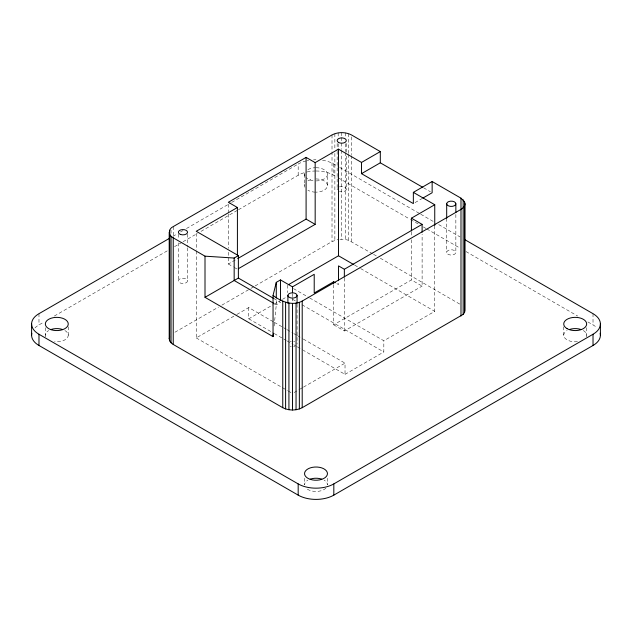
<?xml version="1.0" encoding="UTF-8"?>
<svg xmlns="http://www.w3.org/2000/svg" width="632" height="632" viewBox="0 0 632 632"><rect width="100%" height="100%" fill="white"/><g stroke="black" fill="none" stroke-linecap="round" stroke-linejoin="round"><path stroke-width="0.47" stroke-dasharray="3.16 2.37" d="M274.122 326.009L276.287 304.814L276.287 298.952M172.844 236.4L177.11 233.935M180.515 231.968L183.075 230.49M186.487 228.523L230.822 202.927M231.675 202.43L297.324 164.525M34.973 327.921A25.201 14.552 0 0 1 38.979 324.903L44.098 321.957M54.328 316.047L168.578 250.082M174.55 246.638L182.221 242.206M183.075 241.716L197.571 233.342M200.984 231.375L237.64 210.211M238.493 209.721L298.178 175.262A25.201 14.552 0 0 1 306.354 172.102M228.334 252.247L228.334 264.002L236.882 259.073M174.938 332.242L218.475 307.113M221.887 305.137L250.059 288.871M250.912 288.382L254.333 286.407M255.186 285.917L332.013 241.558L338.175 239.504M415.058 202.603L421.892 198.661M196.236 251.03L196.236 337.907L236.052 314.918M236.897 314.428L248.763 307.579L273.466 321.838M248.763 307.579L248.763 318.805L273.214 304.687M274.059 304.205L281.643 299.821M282.488 299.331L287.544 296.416M333.657 284.724L333.657 324.808L411.416 279.921L422.113 286.091L422.113 234.156M333.657 324.808L344.353 330.986L422.113 286.091M294.18 392.496L299.26 389.565M300.113 389.075L302.657 387.606M303.502 387.116L345.025 363.147L345.025 374.365L303.281 350.278M309.704 297.972L383.829 340.743L434.745 311.347L434.745 225.45M345.025 374.365L383.829 351.961L383.829 340.743M339.953 239.37L345.293 239.504L348.611 240.294L372.683 253.811M423.645 187.838L430.439 191.757M322.525 160.267A25.201 14.552 0 0 1 333.822 164.036L338.934 166.99M339.787 167.48L419.932 213.75M420.786 214.248L433.576 221.627M438.695 224.581L460.009 236.889M316 170.995A25.201 14.552 0 0 1 333.822 175.262L337.227 177.229M338.081 177.718L409.702 219.067M410.555 219.565L419.079 224.486M423.345 226.943L425.905 228.421M426.758 228.918L460.009 248.115M465.974 251.56L577.672 316.047M587.902 321.957L593.021 324.903A25.201 14.552 0 0 1 597.027 327.921M373.536 254.301L376.925 256.268M380.322 258.227L460.989 304.798M354.678 265.116L359.79 268.071M360.643 268.56L434.745 311.347M336.896 283.657L338.515 284.598L338.515 281.643M293.509 288.634L308.851 297.482M292.663 299.363L296.068 301.33M302.033 304.774L383.829 351.961M228.334 264.002L233.287 266.862M234.109 267.336L237.411 269.24M273.759 298.486L280.497 302.38L276.287 304.814L273.759 303.352M274.32 322.336L282.836 327.25M283.689 327.739L286.241 329.217M287.094 329.707L293.058 333.151M293.912 333.641L296.463 335.118M297.317 335.608L302.428 338.562M303.281 339.052L345.025 363.147M248.763 318.805L273.466 333.064M274.32 333.554L282.836 338.476M283.689 338.965L286.241 340.443M287.094 340.932L293.058 344.377M293.912 344.867L296.463 346.344M297.317 346.834L302.428 349.78M196.236 337.907L281.414 387.084M282.259 387.574L287.37 390.529M288.224 391.018L291.628 392.986M593.021 313.685L593.021 324.903M586.654 327.716L586.654 335.197M563.744 326.776L563.744 335.197M455.854 214.485L455.854 252.421A4.582 2.647 0 0 1 448.981 254.712A4.582 2.647 0 0 1 448.981 250.13A4.582 2.647 0 0 1 455.854 252.421M446.69 218.372L446.69 252.421M411.416 231.905L411.416 235.823M411.416 239.741L411.416 279.921M351.455 136.907L351.455 154.682M351.455 155.67L351.455 241.558M348.611 133.676L348.611 153.418M348.611 154.405L348.611 240.294M346.32 143.464L346.32 152.217M346.32 156.112L346.32 189.181A4.582 2.647 0 0 1 339.447 191.472M345.293 132.878L345.293 137.815M345.293 143.74L345.293 151.641M345.293 152.628L345.293 239.504M344.353 278.072L344.353 330.986M341.738 132.609L341.738 136.559M341.738 137.547L341.738 149.389M341.738 150.376L341.738 239.236M338.175 132.878L338.175 137.815M338.175 143.74L338.175 148.678M337.156 143.464L337.156 150.274M337.156 151.245L337.156 189.181M334.865 133.676L334.865 149.468M334.865 153.418L334.865 240.294M333.822 164.036L333.822 175.262M332.013 134.932L332.013 150.732M332.013 151.72L332.013 241.558M316 167.709A11.455 6.612 0 0 1 327.455 174.321L327.455 185.547A11.455 6.612 0 0 1 316 192.16M327.455 478.298L327.455 484.839A11.455 6.612 0 0 0 324.098 480.162M304.545 174.321L304.545 185.547M304.545 478.298L304.545 484.839A11.455 6.612 0 0 1 307.903 480.162M298.178 175.262L298.178 164.036A25.201 14.552 0 0 1 306.354 160.883M297.064 304.213L297.064 344.092M292.482 293.762L292.482 296.724M292.482 297.712L292.482 301.662M287.544 285.19L287.544 292.671M228.334 204.231L228.334 213.055M228.334 214.035L228.334 248.329M196.236 233.255L196.236 250.043M187.53 234.164L187.53 246.812M187.53 247.784L187.53 280.853A4.582 2.647 0 0 1 180.657 283.144A4.582 2.647 0 0 1 180.657 278.562A4.582 2.647 0 0 1 187.53 280.853M178.366 234.164L178.366 239.03M178.366 242.917L178.366 280.853M173.231 226.604L173.231 236.479M171.043 230.222L171.043 233.184M68.256 326.776L68.256 335.197M45.346 327.716L45.346 335.197M38.979 313.685L38.979 324.903M307.12 171.928A25.201 14.552 0 0 1 315.178 171.003M316 178.935A11.455 6.612 0 0 1 327.455 185.547M315.257 192.144A11.455 6.612 0 0 1 307.903 190.224M304.932 187.262A11.455 6.612 0 0 1 304.932 183.833M307.903 180.87A11.455 6.612 0 0 1 313.038 179.156M64.899 330.52A11.455 6.612 0 0 1 66.905 338.31A11.455 6.612 0 0 1 54.565 341.683M45.733 336.903A11.455 6.612 0 0 1 48.703 330.52M577.435 341.683A11.455 6.612 0 0 1 565.095 338.31A11.455 6.612 0 0 1 567.101 330.52M583.297 330.52A11.455 6.612 0 0 1 586.267 336.903M325.922 488.149A11.455 6.612 0 0 1 306.078 488.149M307.12 160.71A25.201 14.552 0 0 1 308.685 160.402M313.527 159.841A25.201 14.552 0 0 1 316 159.778M327.455 174.321A11.455 6.612 0 0 1 316 180.934M313.038 180.713A11.455 6.612 0 0 1 306.078 177.632M304.932 176.036A11.455 6.612 0 0 1 304.932 172.615M307.903 169.645A11.455 6.612 0 0 1 315.257 167.725M339.447 186.89A4.582 2.647 0 0 1 346.32 189.181M337.306 189.869A4.582 2.647 0 0 1 337.306 188.494M294.773 346.383A4.582 2.647 0 0 1 293.667 346.652M291.297 346.652A4.582 2.647 0 0 1 290.191 346.383M290.191 341.801A4.582 2.647 0 0 1 291.297 341.541M293.667 341.541A4.582 2.647 0 0 1 294.773 341.801"/><path stroke-width="0.95" d="M422.792 187.341L380.306 162.811L380.306 151.585L351.455 134.932C345.483 131.859 337.994 131.859 332.013 134.932L173.231 226.604C168.167 228.681 168.167 235.752 173.231 237.83L205.005 256.173L205.005 297.332L273.048 336.611L273.34 333.72M237.411 255.525L237.411 207.509L228.334 202.272L306.093 157.384L315.171 162.621L338.491 149.152L361.512 162.44L361.512 173.658L413.352 203.591L413.352 192.365L432.146 181.518L460.989 198.172L464.544 201.727L465.018 203.78L465.018 310.407L464.544 312.461L463.177 314.38L302.207 407.695C296.226 410.768 288.737 410.768 282.765 407.695L173.231 344.456C170.577 342.986 168.286 339.882 169.676 336.793M465.018 203.78L464.544 205.835L463.177 207.754L460.989 209.397L302.207 301.069C292.458 306.457 281.161 301.519 273.048 295.46L276.287 282.362L280.497 279.929L292.482 286.857L314.215 274.304L314.215 293.011L333.657 281.785L335.276 282.725M169.431 238.367L38.979 313.685A25.201 14.552 0 0 0 38.979 334.257L38.979 345.483L298.178 495.133A25.201 14.552 0 0 0 333.822 495.133L593.021 345.483A25.201 14.552 0 0 0 600.187 333.293M237.411 207.509L196.236 231.28L238.375 255.612L238.375 278.064L205.005 297.332M361.512 162.44L380.306 151.585M361.512 173.658L380.306 162.811M205.005 256.173L234.164 258.046L238.375 255.612M237.735 258.575L306.093 219.114L315.171 224.352L315.171 162.621M238.264 268.75L315.171 224.352M422.745 198.164L432.146 192.744L432.146 181.518M288.397 284.7L338.491 255.778L353.825 264.626M411.416 230.925L411.416 218.19L434.745 204.721L434.745 225.45M338.515 280.655L338.515 265.89L344.353 269.256L422.113 224.36L422.113 232.197M38.979 334.257L298.178 483.907A25.201 14.552 0 0 0 333.822 483.907L593.021 334.257A25.201 14.552 0 0 0 593.021 313.685L465.128 239.844M413.352 192.365L434.745 204.721M411.416 218.19L422.113 224.36M238.375 278.064L273.759 298.486M273.759 303.352L234.164 280.49L234.164 258.046M600.4 323.971L600.4 335.197M593.021 334.257L593.021 345.483M464.544 201.727L464.544 312.461M463.177 199.815L463.177 314.38M460.989 198.172L460.989 316.024M455.854 203.78A4.582 2.647 0 0 1 448.981 206.072A4.582 2.647 0 0 1 448.981 201.49A4.582 2.647 0 0 1 455.854 203.78L455.854 212.542M446.69 203.78L446.69 218.372M344.353 269.256L344.353 277.093M338.491 149.152L338.491 255.778M333.822 483.907L333.822 495.133M333.657 281.785L333.657 283.744M306.093 157.384L306.093 219.114M302.207 301.069L302.207 407.695M299.355 302.333L299.355 408.959M298.178 483.907L298.178 495.133M297.064 295.46A4.582 2.647 0 0 1 290.191 297.751A4.582 2.647 0 0 1 290.191 293.169A4.582 2.647 0 0 1 297.064 295.46L297.064 303.242M296.045 303.123L296.045 409.749M292.482 286.857L292.482 292.774M292.482 303.392L292.482 410.018M288.927 303.123L288.927 409.749M287.9 295.46L287.9 303.242M285.609 302.333L285.609 408.959M282.765 301.069L282.765 407.695M280.497 279.929L280.497 300.429M276.287 282.362L276.287 297.98M273.048 295.46L273.048 336.611M173.231 237.83L173.231 344.456M171.043 236.186L171.043 342.813M169.676 230.167L169.676 340.901M169.202 232.221L169.202 338.847M31.6 323.971L31.6 335.197M38.979 345.483A25.201 14.552 0 0 1 31.813 333.293M51.074 329.47A11.455 6.612 0 0 1 62.529 329.47M569.471 329.47A11.455 6.612 0 0 1 580.927 329.47M310.273 479.111A11.455 6.612 0 0 1 321.728 479.111M51.074 329.699A11.455 6.612 0 0 0 68.256 323.971A11.455 6.612 0 0 0 51.074 318.244A11.455 6.612 0 0 0 51.074 329.699M310.273 479.348A11.455 6.612 0 0 0 327.455 473.621A11.455 6.612 0 0 0 310.273 467.893A11.455 6.612 0 0 0 310.273 479.348M567.101 328.648A11.455 6.612 0 0 0 586.267 325.685A11.455 6.612 0 0 0 572.237 317.58A11.455 6.612 0 0 0 567.101 328.648M338.491 142.413A4.582 2.647 0 0 0 346.162 141.228A4.582 2.647 0 0 0 340.553 137.989A4.582 2.647 0 0 0 338.491 142.413M180.657 234.512A4.582 2.647 0 0 0 187.53 232.221A4.582 2.647 0 0 0 180.657 229.93A4.582 2.647 0 0 0 180.657 234.512"/></g></svg>
